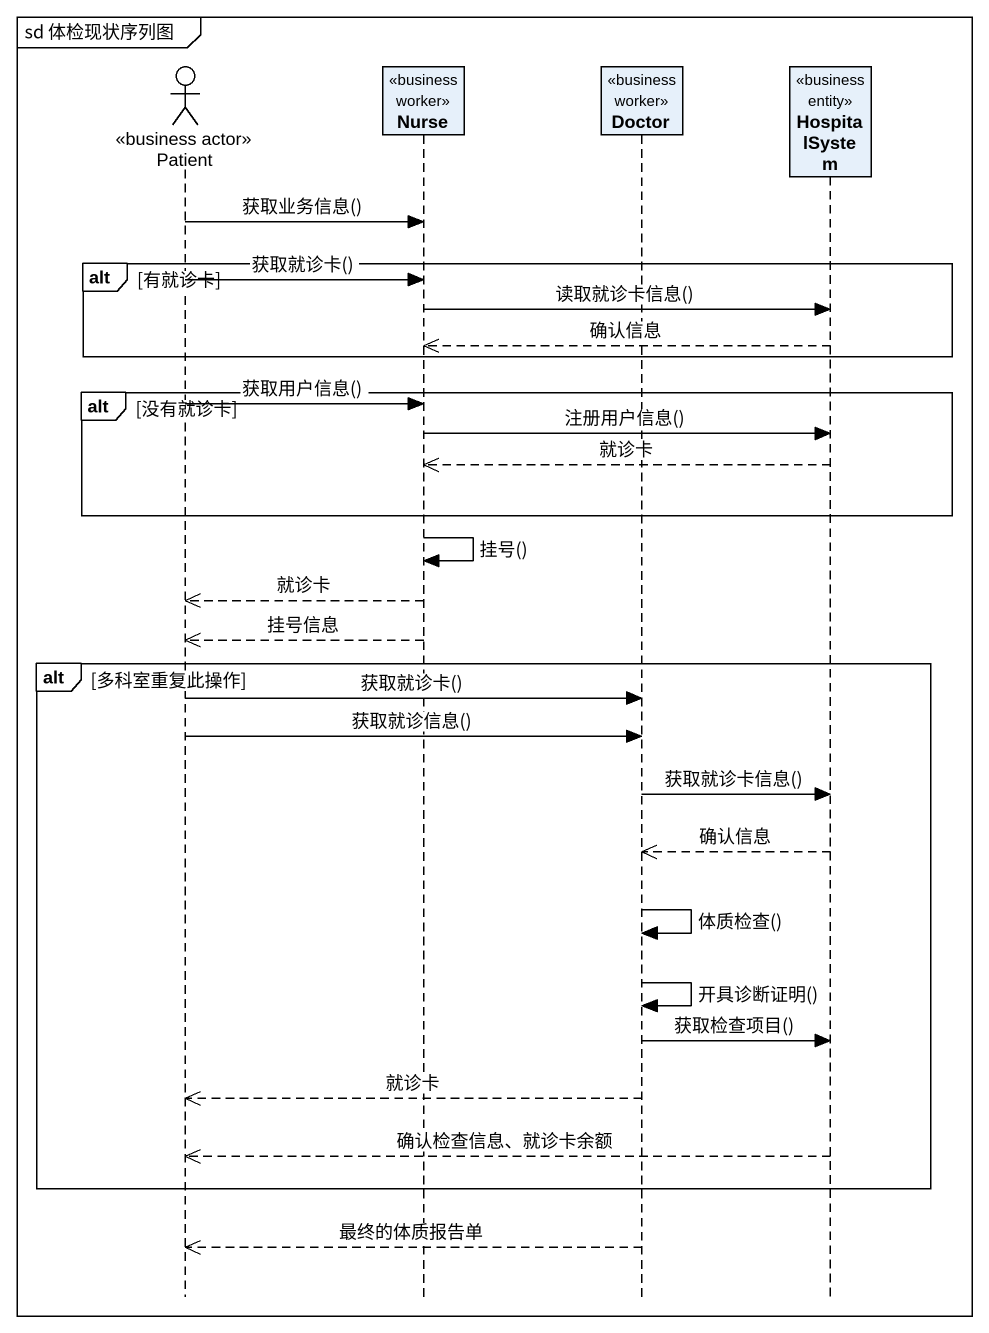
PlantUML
@startuml
mainframe sd 体检现状序列图
hide footbox
actor Patient <<business actor>>
participant Nurse <<business worker>>
participant Doctor <<business worker>>
participant HospitalSystem <<business entity>>

Patient -> Nurse : 获取业务信息()
alt 有就诊卡
  Patient -> Nurse : 获取就诊卡()
  Nurse -> HospitalSystem : 读取就诊卡信息()
  HospitalSystem -->> Nurse : 确认信息
end
alt 没有就诊卡
  Patient -> Nurse : 获取用户信息()
  Nurse -> HospitalSystem : 注册用户信息()
  HospitalSystem -->> Nurse : 就诊卡
end
Nurse -> Nurse : 挂号()
Nurse -->> Patient : 就诊卡
Nurse -->> Patient : 挂号信息
alt 多科室重复此操作
  Patient -> Doctor : 获取就诊卡()
  Patient -> Doctor : 获取就诊信息()
  Doctor -> HospitalSystem : 获取就诊卡信息()
  HospitalSystem -->> Doctor : 确认信息
  Doctor -> Doctor : 体质检查()
  Doctor -> Doctor : 开具诊断证明()
  Doctor -> HospitalSystem : 获取检查项目()
  Doctor -->> Patient : 就诊卡
  HospitalSystem -->> Patient : 确认检查信息、就诊卡余额
end
Doctor -->> Patient : 最终的体质报告单
@enduml
